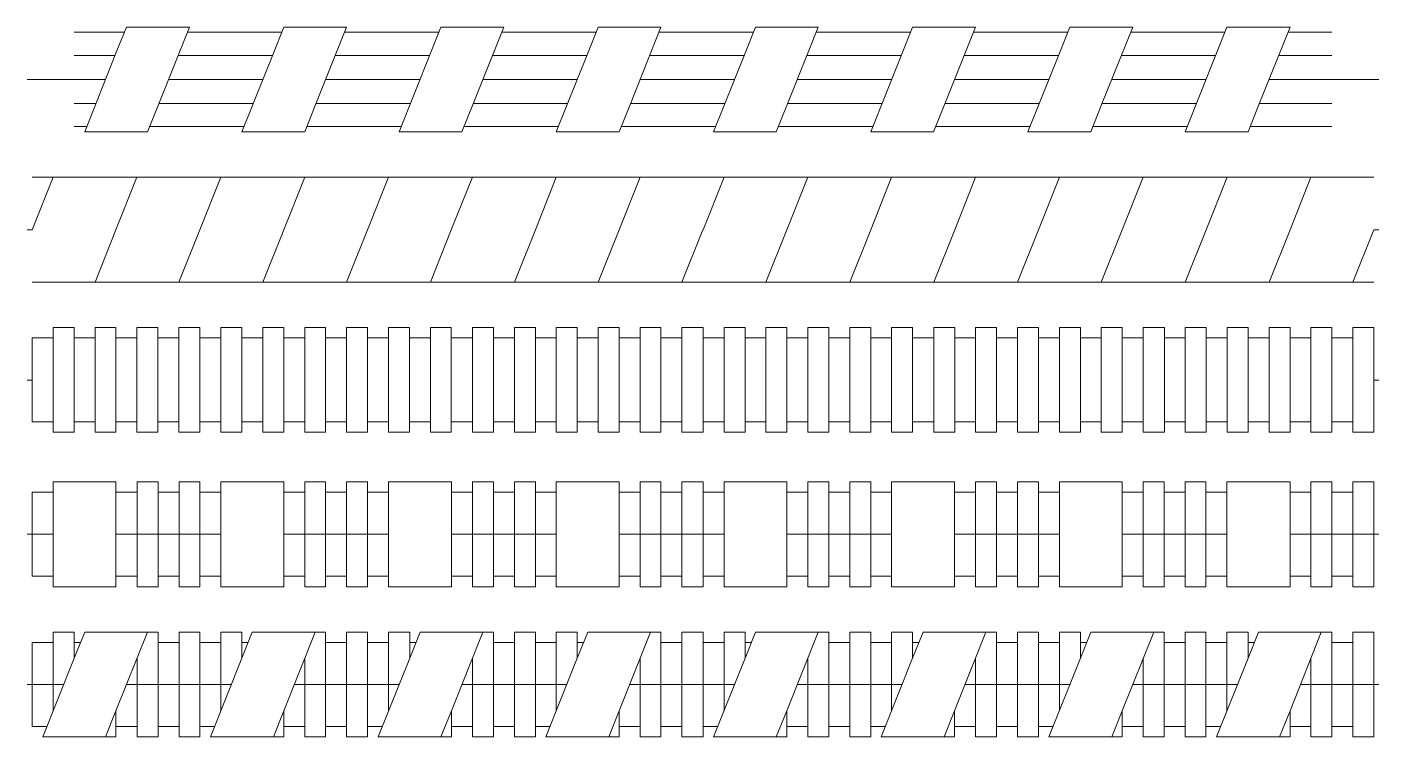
# Model space of a CAD drawing. Header units: inches. Extents: x 47316 to 59086, y 3141 to 11743.
# Drawn here: x 50293.8 to 50358.4, y 11406.7 to 11440.6 of the extents above; entities that cross this region are included whole.
import ezdxf

# ---------------------------------------------------------------- set-up
doc = ezdxf.new("R2010")
doc.units = ezdxf.units.IN
doc.header["$MEASUREMENT"] = 0

msp = doc.modelspace()

# ---------------------------------------------------------------- linework, layer by layer
at = {"color": 0, "lineweight": 0}
for p, q in [((50298.098, 11439.368), (50298.604, 11440.616)), ((50298.604, 11440.616), (50300.111, 11440.616)), ((50300.111, 11440.616), (50301.606, 11440.616)), ((50301.606, 11440.616), (50300.111, 11436.861)), ((50305.621, 11439.368), (50306.115, 11440.616)), ((50306.115, 11440.616), (50307.622, 11440.616)), ((50307.622, 11440.616), (50309.117, 11440.616)), ((50309.117, 11440.616), (50307.622, 11436.861)), ((50313.132, 11439.368), (50313.626, 11440.616)), ((50313.626, 11440.616), (50315.133, 11440.616)), ((50315.133, 11440.616), (50316.628, 11440.616)), ((50316.628, 11440.616), (50315.133, 11436.861)), ((50320.642, 11439.368), (50321.136, 11440.616)), ((50321.136, 11440.616), (50322.644, 11440.616)), ((50322.644, 11440.616), (50324.138, 11440.616)), ((50324.138, 11440.616), (50322.644, 11436.861)), ((50328.153, 11439.368), (50328.647, 11440.616)), ((50328.647, 11440.616), (50330.154, 11440.616)), ((50330.154, 11440.616), (50331.649, 11440.616)), ((50331.649, 11440.616), (50330.154, 11436.861)), ((50335.664, 11439.368), (50336.158, 11440.616)), ((50336.158, 11440.616), (50337.665, 11440.616)), ((50337.665, 11440.616), (50339.172, 11440.616)), ((50339.172, 11440.616), (50337.665, 11436.861)), ((50343.175, 11439.368), (50343.669, 11440.616)), ((50343.669, 11440.616), (50345.176, 11440.616)), ((50345.176, 11440.616), (50346.683, 11440.616)), ((50346.683, 11440.616), (50345.176, 11436.861)), ((50350.686, 11439.368), (50351.18, 11440.616)), ((50351.18, 11440.616), (50352.687, 11440.616)), ((50352.687, 11440.616), (50354.194, 11440.616)), ((50354.194, 11440.616), (50352.687, 11436.861)), ((50296.096, 11440.369), (50298.098, 11440.369)), ((50298.098, 11440.369), (50298.505, 11440.369)), ((50301.507, 11440.369), (50302.112, 11440.369)), ((50302.112, 11440.369), (50303.607, 11440.369)), ((50303.607, 11440.369), (50305.621, 11440.369)), ((50305.621, 11440.369), (50306.016, 11440.369)), ((50309.018, 11440.369), (50309.623, 11440.369)), ((50309.623, 11440.369), (50311.118, 11440.369)), ((50311.118, 11440.369), (50313.132, 11440.369)), ((50313.132, 11440.369), (50313.527, 11440.369)), ((50316.529, 11440.369), (50317.134, 11440.369)), ((50317.134, 11440.369), (50318.629, 11440.369)), ((50318.641, 11440.369), (50320.642, 11440.369)), ((50320.642, 11440.369), (50321.038, 11440.369)), ((50324.04, 11440.369), (50324.645, 11440.369)), ((50324.645, 11440.369), (50326.152, 11440.369)), ((50326.152, 11440.369), (50328.153, 11440.369)), ((50328.153, 11440.369), (50328.548, 11440.369)), ((50331.55, 11440.369), (50332.156, 11440.369)), ((50332.156, 11440.369), (50333.663, 11440.369)), ((50333.663, 11440.369), (50335.664, 11440.369)), ((50335.664, 11440.369), (50336.059, 11440.369)), ((50339.061, 11440.369), (50339.666, 11440.369)), ((50339.666, 11440.369), (50341.174, 11440.369)), ((50341.174, 11440.369), (50343.175, 11440.369)), ((50343.175, 11440.369), (50343.57, 11440.369)), ((50346.572, 11440.369), (50347.177, 11440.369)), ((50347.177, 11440.369), (50348.684, 11440.369)), ((50348.684, 11440.369), (50350.686, 11440.369)), ((50350.686, 11440.369), (50351.081, 11440.369)), ((50354.095, 11440.369), (50354.688, 11440.369)), ((50354.688, 11440.369), (50356.195, 11440.369)), ((50298.048, 11439.257), (50296.096, 11439.257)), ((50298.098, 11439.368), (50296.603, 11435.613)), ((50301.062, 11439.257), (50302.112, 11439.257)), ((50302.112, 11439.257), (50303.607, 11439.257)), ((50305.559, 11439.257), (50303.607, 11439.257)), ((50305.621, 11439.368), (50304.114, 11435.613)), ((50308.573, 11439.257), (50309.623, 11439.257)), ((50309.623, 11439.257), (50311.118, 11439.257)), ((50313.082, 11439.257), (50311.118, 11439.257)), ((50313.132, 11439.368), (50311.624, 11435.613)), ((50316.084, 11439.257), (50317.134, 11439.257)), ((50317.134, 11439.257), (50318.629, 11439.257)), ((50320.593, 11439.257), (50318.641, 11439.257)), ((50320.642, 11439.368), (50319.135, 11435.613)), ((50323.595, 11439.257), (50324.645, 11439.257)), ((50324.645, 11439.257), (50326.152, 11439.257)), ((50328.104, 11439.257), (50326.152, 11439.257)), ((50328.153, 11439.368), (50326.646, 11435.613)), ((50331.106, 11439.257), (50332.156, 11439.257)), ((50332.156, 11439.257), (50333.663, 11439.257)), ((50335.615, 11439.257), (50333.663, 11439.257)), ((50335.664, 11439.368), (50334.157, 11435.613)), ((50338.616, 11439.257), (50339.666, 11439.257)), ((50339.666, 11439.257), (50341.174, 11439.257)), ((50343.125, 11439.257), (50341.174, 11439.257)), ((50343.175, 11439.368), (50341.668, 11435.613)), ((50346.127, 11439.257), (50347.177, 11439.257)), ((50347.177, 11439.257), (50348.684, 11439.257)), ((50350.636, 11439.257), (50348.684, 11439.257)), ((50350.686, 11439.368), (50349.178, 11435.613)), ((50353.638, 11439.257), (50354.688, 11439.257)), ((50354.688, 11439.257), (50356.195, 11439.257)), ((50293.848, 11438.108), (50296.096, 11438.108)), ((50296.096, 11438.108), (50297.603, 11438.108)), ((50302.112, 11438.108), (50300.605, 11438.108)), ((50302.112, 11438.108), (50303.607, 11438.108)), ((50303.607, 11438.108), (50305.114, 11438.108)), ((50309.623, 11438.108), (50308.116, 11438.108)), ((50309.623, 11438.108), (50311.118, 11438.108)), ((50311.118, 11438.108), (50312.625, 11438.108)), ((50317.134, 11438.108), (50315.627, 11438.108)), ((50317.134, 11438.108), (50318.629, 11438.108)), ((50318.629, 11438.108), (50318.641, 11438.108)), ((50318.641, 11438.108), (50320.136, 11438.108)), ((50324.645, 11438.108), (50323.138, 11438.108)), ((50324.645, 11438.108), (50326.152, 11438.108)), ((50326.152, 11438.108), (50327.647, 11438.108)), ((50332.156, 11438.108), (50330.649, 11438.108)), ((50332.156, 11438.108), (50333.663, 11438.108)), ((50333.663, 11438.108), (50335.157, 11438.108)), ((50339.666, 11438.108), (50338.159, 11438.108)), ((50339.666, 11438.108), (50341.174, 11438.108)), ((50341.174, 11438.108), (50342.668, 11438.108)), ((50347.177, 11438.108), (50345.682, 11438.108)), ((50347.177, 11438.108), (50348.684, 11438.108)), ((50348.684, 11438.108), (50350.179, 11438.108)), ((50354.688, 11438.108), (50353.193, 11438.108)), ((50354.688, 11438.108), (50356.195, 11438.108)), ((50356.195, 11438.108), (50358.443, 11438.108)), ((50297.146, 11436.96), (50296.096, 11436.96)), ((50299.605, 11435.613), (50300.111, 11436.861)), ((50300.161, 11436.96), (50302.112, 11436.96)), ((50302.112, 11436.96), (50303.607, 11436.96)), ((50304.657, 11436.96), (50303.607, 11436.96)), ((50307.115, 11435.613), (50307.622, 11436.861)), ((50307.671, 11436.96), (50309.623, 11436.96)), ((50309.623, 11436.96), (50311.118, 11436.96)), ((50312.18, 11436.96), (50311.118, 11436.96)), ((50314.626, 11435.613), (50315.133, 11436.861)), ((50315.182, 11436.96), (50317.134, 11436.96)), ((50317.134, 11436.96), (50318.629, 11436.96)), ((50319.691, 11436.96), (50318.641, 11436.96)), ((50322.137, 11435.613), (50322.644, 11436.861)), ((50322.693, 11436.96), (50324.645, 11436.96)), ((50324.645, 11436.96), (50326.152, 11436.96)), ((50327.202, 11436.96), (50326.152, 11436.96)), ((50329.648, 11435.613), (50330.154, 11436.861)), ((50330.204, 11436.96), (50332.156, 11436.96)), ((50332.156, 11436.96), (50333.663, 11436.96)), ((50334.713, 11436.96), (50333.663, 11436.96)), ((50337.159, 11435.613), (50337.665, 11436.861)), ((50337.715, 11436.96), (50339.666, 11436.96)), ((50339.666, 11436.96), (50341.174, 11436.96)), ((50342.224, 11436.96), (50341.174, 11436.96)), ((50344.67, 11435.613), (50345.176, 11436.861)), ((50345.225, 11436.96), (50347.177, 11436.96)), ((50347.177, 11436.96), (50348.684, 11436.96)), ((50349.734, 11436.96), (50348.684, 11436.96)), ((50352.193, 11435.613), (50352.687, 11436.861)), ((50352.736, 11436.96), (50354.688, 11436.96)), ((50354.688, 11436.96), (50356.195, 11436.96)), ((50296.096, 11435.86), (50296.702, 11435.86)), ((50296.603, 11435.613), (50298.098, 11435.613)), ((50298.098, 11435.613), (50299.605, 11435.613)), ((50299.704, 11435.86), (50300.111, 11435.86)), ((50302.112, 11435.86), (50300.111, 11435.86)), ((50302.112, 11435.86), (50303.607, 11435.86)), ((50303.607, 11435.86), (50304.212, 11435.86)), ((50304.114, 11435.613), (50305.621, 11435.613)), ((50305.621, 11435.613), (50307.115, 11435.613)), ((50307.214, 11435.86), (50307.622, 11435.86)), ((50309.623, 11435.86), (50307.622, 11435.86)), ((50309.623, 11435.86), (50311.118, 11435.86)), ((50311.118, 11435.86), (50311.723, 11435.86)), ((50311.624, 11435.613), (50313.132, 11435.613)), ((50313.132, 11435.613), (50314.626, 11435.613)), ((50314.725, 11435.86), (50315.133, 11435.86)), ((50317.134, 11435.86), (50315.133, 11435.86)), ((50317.134, 11435.86), (50318.629, 11435.86)), ((50318.641, 11435.86), (50319.234, 11435.86)), ((50319.135, 11435.613), (50320.642, 11435.613)), ((50320.642, 11435.613), (50322.137, 11435.613)), ((50322.236, 11435.86), (50322.644, 11435.86)), ((50324.645, 11435.86), (50322.644, 11435.86)), ((50324.645, 11435.86), (50326.152, 11435.86)), ((50326.152, 11435.86), (50326.745, 11435.86)), ((50326.646, 11435.613), (50328.153, 11435.613)), ((50328.153, 11435.613), (50329.648, 11435.613)), ((50329.747, 11435.86), (50330.154, 11435.86)), ((50332.156, 11435.86), (50330.154, 11435.86)), ((50332.156, 11435.86), (50333.663, 11435.86)), ((50333.663, 11435.86), (50334.256, 11435.86)), ((50334.157, 11435.613), (50335.664, 11435.613)), ((50335.664, 11435.613), (50337.159, 11435.613)), ((50337.258, 11435.86), (50337.665, 11435.86)), ((50339.666, 11435.86), (50337.665, 11435.86)), ((50339.666, 11435.86), (50341.174, 11435.86)), ((50341.174, 11435.86), (50341.766, 11435.86)), ((50341.668, 11435.613), (50343.175, 11435.613)), ((50343.175, 11435.613), (50344.67, 11435.613)), ((50344.781, 11435.86), (50345.176, 11435.86)), ((50347.177, 11435.86), (50345.176, 11435.86)), ((50347.177, 11435.86), (50348.684, 11435.86)), ((50348.684, 11435.86), (50349.277, 11435.86)), ((50349.178, 11435.613), (50350.686, 11435.613)), ((50350.686, 11435.613), (50352.193, 11435.613)), ((50352.291, 11435.86), (50352.687, 11435.86)), ((50354.688, 11435.86), (50352.687, 11435.86)), ((50354.688, 11435.86), (50356.195, 11435.86)), ((50294.095, 11430.931), (50295.096, 11433.439)), ((50294.095, 11433.439), (50296.096, 11433.439)), ((50296.096, 11433.439), (50298.098, 11433.439)), ((50298.098, 11430.931), (50299.098, 11433.439)), ((50298.098, 11433.439), (50300.099, 11433.439)), ((50300.099, 11433.439), (50302.1, 11433.439)), ((50302.1, 11430.931), (50303.101, 11433.439)), ((50302.1, 11433.439), (50304.114, 11433.439)), ((50304.114, 11433.439), (50306.115, 11433.439)), ((50306.115, 11430.931), (50307.115, 11433.439)), ((50306.115, 11433.439), (50308.116, 11433.439)), ((50308.116, 11433.439), (50310.117, 11433.439)), ((50310.117, 11430.931), (50311.118, 11433.439)), ((50310.117, 11433.439), (50312.119, 11433.439)), ((50312.119, 11433.439), (50314.12, 11433.439)), ((50314.12, 11430.931), (50315.133, 11433.439)), ((50314.12, 11433.439), (50316.133, 11433.439)), ((50316.133, 11433.439), (50318.135, 11433.439)), ((50318.135, 11430.931), (50319.135, 11433.439)), ((50318.135, 11433.439), (50320.136, 11433.439)), ((50320.136, 11433.439), (50322.137, 11433.439)), ((50322.137, 11430.931), (50323.138, 11433.439)), ((50322.137, 11433.439), (50324.138, 11433.439)), ((50324.138, 11433.439), (50326.14, 11433.439)), ((50326.152, 11430.931), (50327.153, 11433.439)), ((50326.152, 11433.439), (50328.153, 11433.439)), ((50328.153, 11433.439), (50330.154, 11433.439)), ((50330.154, 11430.931), (50331.155, 11433.439)), ((50330.154, 11433.439), (50332.156, 11433.439)), ((50332.156, 11433.439), (50334.157, 11433.439)), ((50334.157, 11430.931), (50335.157, 11433.439)), ((50334.157, 11433.439), (50336.158, 11433.439)), ((50336.158, 11433.439), (50338.172, 11433.439)), ((50338.172, 11430.931), (50339.172, 11433.439)), ((50338.172, 11433.439), (50340.173, 11433.439)), ((50340.173, 11433.439), (50342.174, 11433.439)), ((50342.174, 11430.931), (50343.175, 11433.439)), ((50342.174, 11433.439), (50344.175, 11433.439)), ((50344.175, 11433.439), (50346.177, 11433.439)), ((50346.177, 11430.931), (50347.177, 11433.439)), ((50346.177, 11433.439), (50348.19, 11433.439)), ((50348.19, 11433.439), (50350.191, 11433.439)), ((50350.191, 11430.931), (50351.192, 11433.439)), ((50350.191, 11433.439), (50352.193, 11433.439)), ((50352.193, 11433.439), (50354.194, 11433.439)), ((50354.194, 11430.931), (50355.195, 11433.439)), ((50354.194, 11433.439), (50356.195, 11433.439)), ((50356.195, 11433.439), (50358.196, 11433.439)), ((50293.848, 11430.931), (50294.095, 11430.931)), ((50298.098, 11430.931), (50297.097, 11428.436)), ((50302.1, 11430.931), (50301.099, 11428.436)), ((50306.115, 11430.931), (50305.114, 11428.436)), ((50310.117, 11430.931), (50309.117, 11428.436)), ((50314.12, 11430.931), (50313.119, 11428.436)), ((50318.135, 11430.931), (50317.134, 11428.436)), ((50322.137, 11430.931), (50321.136, 11428.436)), ((50326.14, 11430.931), (50325.139, 11428.436)), ((50330.154, 11430.931), (50329.154, 11428.436)), ((50334.157, 11430.931), (50333.156, 11428.436)), ((50338.172, 11430.931), (50337.171, 11428.436)), ((50342.174, 11430.931), (50341.174, 11428.436)), ((50346.177, 11430.931), (50345.176, 11428.436)), ((50350.191, 11430.931), (50349.191, 11428.436)), ((50354.194, 11430.931), (50353.193, 11428.436)), ((50358.196, 11430.931), (50357.196, 11428.436)), ((50358.196, 11430.931), (50358.443, 11430.931)), ((50296.096, 11428.436), (50294.095, 11428.436)), ((50298.098, 11428.436), (50296.096, 11428.436)), ((50300.099, 11428.436), (50298.098, 11428.436)), ((50302.1, 11428.436), (50300.099, 11428.436)), ((50304.114, 11428.436), (50302.1, 11428.436)), ((50306.115, 11428.436), (50304.114, 11428.436)), ((50308.116, 11428.436), (50306.115, 11428.436)), ((50310.117, 11428.436), (50308.116, 11428.436)), ((50312.119, 11428.436), (50310.117, 11428.436)), ((50314.12, 11428.436), (50312.119, 11428.436)), ((50316.133, 11428.436), (50314.12, 11428.436)), ((50318.135, 11428.436), (50316.133, 11428.436)), ((50320.136, 11428.436), (50318.135, 11428.436)), ((50322.137, 11428.436), (50320.136, 11428.436)), ((50324.138, 11428.436), (50322.137, 11428.436)), ((50326.14, 11428.436), (50324.138, 11428.436)), ((50328.153, 11428.436), (50326.152, 11428.436)), ((50330.154, 11428.436), (50328.153, 11428.436)), ((50332.156, 11428.436), (50330.154, 11428.436)), ((50334.157, 11428.436), (50332.156, 11428.436)), ((50336.158, 11428.436), (50334.157, 11428.436)), ((50338.172, 11428.436), (50336.158, 11428.436)), ((50340.173, 11428.436), (50338.172, 11428.436)), ((50342.174, 11428.436), (50340.173, 11428.436)), ((50344.175, 11428.436), (50342.174, 11428.436)), ((50346.177, 11428.436), (50344.175, 11428.436)), ((50348.19, 11428.436), (50346.177, 11428.436)), ((50350.191, 11428.436), (50348.19, 11428.436)), ((50352.193, 11428.436), (50350.191, 11428.436)), ((50354.194, 11428.436), (50352.193, 11428.436)), ((50356.195, 11428.436), (50354.194, 11428.436)), ((50358.196, 11428.436), (50356.195, 11428.436)), ((50294.095, 11421.753), (50294.095, 11425.767)), ((50294.095, 11425.767), (50295.096, 11425.767)), ((50295.096, 11426.262), (50296.096, 11426.262)), ((50295.096, 11421.258), (50295.096, 11426.262)), ((50296.096, 11426.262), (50296.096, 11421.258)), ((50296.096, 11421.753), (50296.096, 11425.767)), ((50296.096, 11425.767), (50297.097, 11425.767)), ((50297.097, 11426.262), (50298.098, 11426.262)), ((50297.097, 11421.258), (50297.097, 11426.262)), ((50298.098, 11426.262), (50298.098, 11421.258)), ((50298.098, 11421.753), (50298.098, 11425.767)), ((50298.098, 11425.767), (50299.098, 11425.767)), ((50299.098, 11426.262), (50300.099, 11426.262)), ((50299.098, 11421.258), (50299.098, 11426.262)), ((50300.099, 11426.262), (50300.099, 11421.258)), ((50300.099, 11421.753), (50300.099, 11425.767)), ((50300.099, 11425.767), (50301.099, 11425.767)), ((50301.099, 11426.262), (50302.1, 11426.262)), ((50301.099, 11421.258), (50301.099, 11426.262)), ((50302.1, 11426.262), (50302.1, 11421.258)), ((50302.1, 11421.753), (50302.1, 11425.767)), ((50302.1, 11425.767), (50303.101, 11425.767)), ((50303.101, 11426.262), (50304.114, 11426.262)), ((50303.101, 11421.258), (50303.101, 11426.262)), ((50304.114, 11426.262), (50304.114, 11421.258)), ((50304.114, 11421.753), (50304.114, 11425.767)), ((50304.114, 11425.767), (50305.114, 11425.767)), ((50305.114, 11426.262), (50306.115, 11426.262)), ((50305.114, 11421.258), (50305.114, 11426.262)), ((50306.115, 11426.262), (50306.115, 11421.258)), ((50306.115, 11421.753), (50306.115, 11425.767)), ((50306.115, 11425.767), (50307.115, 11425.767)), ((50307.115, 11426.262), (50308.116, 11426.262)), ((50307.115, 11421.258), (50307.115, 11426.262)), ((50308.116, 11426.262), (50308.116, 11421.258)), ((50308.116, 11421.753), (50308.116, 11425.767)), ((50308.116, 11425.767), (50309.117, 11425.767)), ((50309.117, 11426.262), (50310.117, 11426.262)), ((50309.117, 11421.258), (50309.117, 11426.262)), ((50310.117, 11426.262), (50310.117, 11421.258)), ((50310.117, 11421.753), (50310.117, 11425.767)), ((50310.117, 11425.767), (50311.118, 11425.767)), ((50311.118, 11426.262), (50312.119, 11426.262)), ((50311.118, 11421.258), (50311.118, 11426.262)), ((50312.119, 11426.262), (50312.119, 11421.258)), ((50312.119, 11421.753), (50312.119, 11425.767)), ((50312.119, 11425.767), (50313.119, 11425.767)), ((50313.119, 11426.262), (50314.12, 11426.262)), ((50313.119, 11421.258), (50313.119, 11426.262)), ((50314.12, 11426.262), (50314.12, 11421.258)), ((50314.12, 11421.753), (50314.12, 11425.767)), ((50314.12, 11425.767), (50315.133, 11425.767)), ((50315.133, 11426.262), (50316.133, 11426.262)), ((50315.133, 11421.258), (50315.133, 11426.262)), ((50316.133, 11426.262), (50316.133, 11421.258)), ((50316.133, 11421.753), (50316.133, 11425.767)), ((50316.133, 11425.767), (50317.134, 11425.767)), ((50317.134, 11426.262), (50318.135, 11426.262)), ((50317.134, 11421.258), (50317.134, 11426.262)), ((50318.135, 11426.262), (50318.135, 11421.258)), ((50318.135, 11421.753), (50318.135, 11425.767)), ((50318.135, 11425.767), (50319.135, 11425.767)), ((50319.135, 11426.262), (50320.136, 11426.262)), ((50319.135, 11421.258), (50319.135, 11426.262)), ((50320.136, 11426.262), (50320.136, 11421.258)), ((50320.136, 11421.753), (50320.136, 11425.767)), ((50320.136, 11425.767), (50321.136, 11425.767)), ((50321.136, 11426.262), (50322.137, 11426.262)), ((50321.136, 11421.258), (50321.136, 11426.262)), ((50322.137, 11426.262), (50322.137, 11421.258)), ((50322.137, 11421.753), (50322.137, 11425.767)), ((50322.137, 11425.767), (50323.138, 11425.767)), ((50323.138, 11426.262), (50324.138, 11426.262)), ((50323.138, 11421.258), (50323.138, 11426.262)), ((50324.138, 11426.262), (50324.138, 11421.258)), ((50324.138, 11421.753), (50324.138, 11425.767)), ((50324.138, 11425.767), (50325.139, 11425.767)), ((50325.139, 11426.262), (50326.152, 11426.262)), ((50325.139, 11421.258), (50325.139, 11426.262)), ((50326.152, 11426.262), (50326.152, 11421.258)), ((50326.152, 11421.753), (50326.152, 11425.767)), ((50326.152, 11425.767), (50327.153, 11425.767)), ((50327.153, 11426.262), (50328.153, 11426.262)), ((50327.153, 11421.258), (50327.153, 11426.262)), ((50328.153, 11426.262), (50328.153, 11421.258)), ((50328.153, 11421.753), (50328.153, 11425.767)), ((50328.153, 11425.767), (50329.154, 11425.767)), ((50329.154, 11426.262), (50330.154, 11426.262)), ((50329.154, 11421.258), (50329.154, 11426.262)), ((50330.154, 11426.262), (50330.154, 11421.258)), ((50330.154, 11421.753), (50330.154, 11425.767)), ((50330.154, 11425.767), (50331.155, 11425.767)), ((50331.155, 11426.262), (50332.156, 11426.262)), ((50331.155, 11421.258), (50331.155, 11426.262)), ((50332.156, 11426.262), (50332.156, 11421.258)), ((50332.156, 11421.753), (50332.156, 11425.767)), ((50332.156, 11425.767), (50333.156, 11425.767)), ((50333.156, 11426.262), (50334.157, 11426.262)), ((50333.156, 11421.258), (50333.156, 11426.262)), ((50334.157, 11426.262), (50334.157, 11421.258)), ((50334.157, 11421.753), (50334.157, 11425.767)), ((50334.157, 11425.767), (50335.157, 11425.767)), ((50335.157, 11426.262), (50336.158, 11426.262)), ((50335.157, 11421.258), (50335.157, 11426.262)), ((50336.158, 11426.262), (50336.158, 11421.258)), ((50336.158, 11421.753), (50336.158, 11425.767)), ((50336.158, 11425.767), (50337.171, 11425.767)), ((50337.171, 11426.262), (50338.172, 11426.262)), ((50337.171, 11421.258), (50337.171, 11426.262)), ((50338.172, 11426.262), (50338.172, 11421.258)), ((50338.172, 11421.753), (50338.172, 11425.767)), ((50338.172, 11425.767), (50339.172, 11425.767)), ((50339.172, 11426.262), (50340.173, 11426.262)), ((50339.172, 11421.258), (50339.172, 11426.262)), ((50340.173, 11426.262), (50340.173, 11421.258)), ((50340.173, 11421.753), (50340.173, 11425.767)), ((50340.173, 11425.767), (50341.174, 11425.767)), ((50341.174, 11426.262), (50342.174, 11426.262)), ((50341.174, 11421.258), (50341.174, 11426.262)), ((50342.174, 11426.262), (50342.174, 11421.258)), ((50342.174, 11421.753), (50342.174, 11425.767)), ((50342.174, 11425.767), (50343.175, 11425.767)), ((50343.175, 11426.262), (50344.175, 11426.262)), ((50343.175, 11421.258), (50343.175, 11426.262)), ((50344.175, 11426.262), (50344.175, 11421.258)), ((50344.175, 11421.753), (50344.175, 11425.767)), ((50344.175, 11425.767), (50345.176, 11425.767)), ((50345.176, 11426.262), (50346.177, 11426.262)), ((50345.176, 11421.258), (50345.176, 11426.262)), ((50346.177, 11426.262), (50346.177, 11421.258)), ((50346.177, 11421.753), (50346.177, 11425.767)), ((50346.177, 11425.767), (50347.177, 11425.767)), ((50347.177, 11426.262), (50348.19, 11426.262)), ((50347.177, 11421.258), (50347.177, 11426.262)), ((50348.19, 11426.262), (50348.19, 11421.258)), ((50348.19, 11421.753), (50348.19, 11425.767)), ((50348.19, 11425.767), (50349.191, 11425.767)), ((50349.191, 11426.262), (50350.191, 11426.262)), ((50349.191, 11421.258), (50349.191, 11426.262)), ((50350.191, 11426.262), (50350.191, 11421.258)), ((50350.191, 11421.753), (50350.191, 11425.767)), ((50350.191, 11425.767), (50351.192, 11425.767)), ((50351.192, 11426.262), (50352.193, 11426.262)), ((50351.192, 11421.258), (50351.192, 11426.262)), ((50352.193, 11426.262), (50352.193, 11421.258)), ((50352.193, 11421.753), (50352.193, 11425.767)), ((50352.193, 11425.767), (50353.193, 11425.767)), ((50353.193, 11426.262), (50354.194, 11426.262)), ((50353.193, 11421.258), (50353.193, 11426.262)), ((50354.194, 11426.262), (50354.194, 11421.258)), ((50354.194, 11421.753), (50354.194, 11425.767)), ((50354.194, 11425.767), (50355.195, 11425.767)), ((50355.195, 11426.262), (50356.195, 11426.262)), ((50355.195, 11421.258), (50355.195, 11426.262)), ((50356.195, 11426.262), (50356.195, 11421.258)), ((50356.195, 11421.753), (50356.195, 11425.767)), ((50356.195, 11425.767), (50357.196, 11425.767)), ((50357.196, 11426.262), (50358.196, 11426.262)), ((50357.196, 11421.258), (50357.196, 11426.262)), ((50358.196, 11426.262), (50358.196, 11421.258)), ((50293.848, 11423.754), (50294.095, 11423.754)), ((50358.196, 11423.754), (50358.443, 11423.754)), ((50295.096, 11421.753), (50294.095, 11421.753)), ((50297.097, 11421.753), (50296.096, 11421.753)), ((50299.098, 11421.753), (50298.098, 11421.753)), ((50301.099, 11421.753), (50300.099, 11421.753)), ((50303.101, 11421.753), (50302.1, 11421.753)), ((50305.114, 11421.753), (50304.114, 11421.753)), ((50307.115, 11421.753), (50306.115, 11421.753)), ((50309.117, 11421.753), (50308.116, 11421.753)), ((50311.118, 11421.753), (50310.117, 11421.753)), ((50313.119, 11421.753), (50312.119, 11421.753)), ((50315.133, 11421.753), (50314.12, 11421.753)), ((50317.134, 11421.753), (50316.133, 11421.753)), ((50319.135, 11421.753), (50318.135, 11421.753)), ((50321.136, 11421.753), (50320.136, 11421.753)), ((50323.138, 11421.753), (50322.137, 11421.753)), ((50325.139, 11421.753), (50324.138, 11421.753)), ((50327.153, 11421.753), (50326.152, 11421.753)), ((50329.154, 11421.753), (50328.153, 11421.753)), ((50331.155, 11421.753), (50330.154, 11421.753)), ((50333.156, 11421.753), (50332.156, 11421.753)), ((50335.157, 11421.753), (50334.157, 11421.753)), ((50337.171, 11421.753), (50336.158, 11421.753)), ((50339.172, 11421.753), (50338.172, 11421.753)), ((50341.174, 11421.753), (50340.173, 11421.753)), ((50343.175, 11421.753), (50342.174, 11421.753)), ((50345.176, 11421.753), (50344.175, 11421.753)), ((50347.177, 11421.753), (50346.177, 11421.753)), ((50349.191, 11421.753), (50348.19, 11421.753)), ((50351.192, 11421.753), (50350.191, 11421.753)), ((50353.193, 11421.753), (50352.193, 11421.753)), ((50355.195, 11421.753), (50354.194, 11421.753)), ((50357.196, 11421.753), (50356.195, 11421.753)), ((50296.096, 11421.258), (50295.096, 11421.258)), ((50298.098, 11421.258), (50297.097, 11421.258)), ((50300.099, 11421.258), (50299.098, 11421.258)), ((50302.1, 11421.258), (50301.099, 11421.258)), ((50304.114, 11421.258), (50303.101, 11421.258)), ((50306.115, 11421.258), (50305.114, 11421.258)), ((50308.116, 11421.258), (50307.115, 11421.258)), ((50310.117, 11421.258), (50309.117, 11421.258)), ((50312.119, 11421.258), (50311.118, 11421.258)), ((50314.12, 11421.258), (50313.119, 11421.258)), ((50316.133, 11421.258), (50315.133, 11421.258)), ((50318.135, 11421.258), (50317.134, 11421.258)), ((50320.136, 11421.258), (50319.135, 11421.258)), ((50322.137, 11421.258), (50321.136, 11421.258)), ((50324.138, 11421.258), (50323.138, 11421.258)), ((50326.152, 11421.258), (50325.139, 11421.258)), ((50328.153, 11421.258), (50327.153, 11421.258)), ((50330.154, 11421.258), (50329.154, 11421.258)), ((50332.156, 11421.258), (50331.155, 11421.258)), ((50334.157, 11421.258), (50333.156, 11421.258)), ((50336.158, 11421.258), (50335.157, 11421.258)), ((50338.172, 11421.258), (50337.171, 11421.258)), ((50340.173, 11421.258), (50339.172, 11421.258)), ((50342.174, 11421.258), (50341.174, 11421.258)), ((50344.175, 11421.258), (50343.175, 11421.258)), ((50346.177, 11421.258), (50345.176, 11421.258)), ((50348.19, 11421.258), (50347.177, 11421.258)), ((50350.191, 11421.258), (50349.191, 11421.258)), ((50352.193, 11421.258), (50351.192, 11421.258)), ((50354.194, 11421.258), (50353.193, 11421.258)), ((50356.195, 11421.258), (50355.195, 11421.258)), ((50358.196, 11421.258), (50357.196, 11421.258)), ((50296.096, 11418.887), (50295.096, 11418.887)), ((50295.096, 11418.887), (50295.096, 11413.884)), ((50296.096, 11418.887), (50298.098, 11418.887)), ((50298.098, 11418.887), (50298.098, 11413.884)), ((50299.111, 11418.887), (50300.111, 11418.887)), ((50299.111, 11413.884), (50299.111, 11418.887)), ((50300.111, 11418.887), (50300.111, 11413.884)), ((50301.112, 11418.887), (50302.112, 11418.887)), ((50301.112, 11413.884), (50301.112, 11418.887)), ((50302.112, 11418.887), (50302.112, 11413.884)), ((50304.114, 11418.887), (50303.113, 11418.887)), ((50303.113, 11418.887), (50303.113, 11413.884)), ((50304.114, 11418.887), (50306.115, 11418.887)), ((50306.115, 11418.887), (50306.115, 11413.884)), ((50307.115, 11418.887), (50308.116, 11418.887)), ((50307.115, 11413.884), (50307.115, 11418.887)), ((50308.116, 11418.887), (50308.116, 11413.884)), ((50309.117, 11418.887), (50310.117, 11418.887)), ((50309.117, 11413.884), (50309.117, 11418.887)), ((50310.117, 11418.887), (50310.117, 11413.884)), ((50312.131, 11418.887), (50311.118, 11418.887)), ((50311.118, 11418.887), (50311.118, 11413.884)), ((50312.131, 11418.887), (50314.132, 11418.887)), ((50314.132, 11418.887), (50314.132, 11413.884)), ((50315.133, 11418.887), (50316.133, 11418.887)), ((50315.133, 11413.884), (50315.133, 11418.887)), ((50316.133, 11418.887), (50316.133, 11413.884)), ((50317.134, 11418.887), (50318.135, 11418.887)), ((50317.134, 11413.884), (50317.134, 11418.887)), ((50318.135, 11418.887), (50318.135, 11413.884)), ((50320.136, 11418.887), (50319.135, 11418.887)), ((50319.135, 11418.887), (50319.135, 11413.884)), ((50320.136, 11418.887), (50322.137, 11418.887)), ((50322.137, 11418.887), (50322.137, 11413.884)), ((50323.138, 11418.887), (50324.138, 11418.887)), ((50323.138, 11413.884), (50323.138, 11418.887)), ((50324.138, 11418.887), (50324.138, 11413.884)), ((50325.139, 11418.887), (50326.152, 11418.887)), ((50325.139, 11413.884), (50325.139, 11418.887)), ((50326.152, 11418.887), (50326.152, 11413.884)), ((50328.153, 11418.887), (50327.153, 11418.887)), ((50327.153, 11418.887), (50327.153, 11413.884)), ((50328.153, 11418.887), (50330.154, 11418.887)), ((50330.154, 11418.887), (50330.154, 11413.884)), ((50331.155, 11418.887), (50332.156, 11418.887)), ((50331.155, 11413.884), (50331.155, 11418.887)), ((50332.156, 11418.887), (50332.156, 11413.884)), ((50333.156, 11418.887), (50334.157, 11418.887)), ((50333.156, 11413.884), (50333.156, 11418.887)), ((50334.157, 11418.887), (50334.157, 11413.884)), ((50336.158, 11418.887), (50335.157, 11418.887)), ((50335.157, 11418.887), (50335.157, 11413.884)), ((50336.158, 11418.887), (50338.159, 11418.887)), ((50338.159, 11418.887), (50338.159, 11413.884)), ((50339.172, 11418.887), (50340.173, 11418.887)), ((50339.172, 11413.884), (50339.172, 11418.887)), ((50340.173, 11418.887), (50340.173, 11413.884)), ((50341.174, 11418.887), (50342.174, 11418.887)), ((50341.174, 11413.884), (50341.174, 11418.887)), ((50342.174, 11418.887), (50342.174, 11413.884)), ((50344.175, 11418.887), (50343.175, 11418.887)), ((50343.175, 11418.887), (50343.175, 11413.884)), ((50344.175, 11418.887), (50346.177, 11418.887)), ((50346.177, 11418.887), (50346.177, 11413.884)), ((50347.177, 11418.887), (50348.178, 11418.887)), ((50347.177, 11413.884), (50347.177, 11418.887)), ((50348.178, 11418.887), (50348.178, 11413.884)), ((50349.178, 11418.887), (50350.179, 11418.887)), ((50349.178, 11413.884), (50349.178, 11418.887)), ((50350.179, 11418.887), (50350.179, 11413.884)), ((50352.193, 11418.887), (50351.18, 11418.887)), ((50351.18, 11418.887), (50351.18, 11413.884)), ((50352.193, 11418.887), (50354.194, 11418.887)), ((50354.194, 11418.887), (50354.194, 11413.884)), ((50355.195, 11418.887), (50356.195, 11418.887)), ((50355.195, 11413.884), (50355.195, 11418.887)), ((50356.195, 11418.887), (50356.195, 11413.884)), ((50357.196, 11418.887), (50358.196, 11418.887)), ((50357.196, 11413.884), (50357.196, 11418.887)), ((50358.196, 11418.887), (50358.196, 11413.884)), ((50294.095, 11414.39), (50294.095, 11418.393)), ((50294.095, 11418.393), (50295.096, 11418.393)), ((50298.098, 11414.39), (50298.098, 11418.393)), ((50298.098, 11418.393), (50299.111, 11418.393)), ((50300.111, 11414.39), (50300.111, 11418.393)), ((50300.111, 11418.393), (50301.112, 11418.393)), ((50302.112, 11414.39), (50302.112, 11418.393)), ((50302.112, 11418.393), (50303.113, 11418.393)), ((50306.115, 11414.39), (50306.115, 11418.393)), ((50306.115, 11418.393), (50307.115, 11418.393)), ((50308.116, 11414.39), (50308.116, 11418.393)), ((50308.116, 11418.393), (50309.117, 11418.393)), ((50310.117, 11414.39), (50310.117, 11418.393)), ((50310.117, 11418.393), (50311.118, 11418.393)), ((50314.132, 11414.39), (50314.132, 11418.393)), ((50314.132, 11418.393), (50315.133, 11418.393)), ((50316.133, 11414.39), (50316.133, 11418.393)), ((50316.133, 11418.393), (50317.134, 11418.393)), ((50318.135, 11414.39), (50318.135, 11418.393)), ((50318.135, 11418.393), (50319.135, 11418.393)), ((50322.137, 11414.39), (50322.137, 11418.393)), ((50322.137, 11418.393), (50323.138, 11418.393)), ((50324.138, 11414.39), (50324.138, 11418.393)), ((50324.138, 11418.393), (50325.139, 11418.393)), ((50326.152, 11414.39), (50326.152, 11418.393)), ((50326.152, 11418.393), (50327.153, 11418.393)), ((50330.154, 11414.39), (50330.154, 11418.393)), ((50330.154, 11418.393), (50331.155, 11418.393)), ((50332.156, 11414.39), (50332.156, 11418.393)), ((50332.156, 11418.393), (50333.156, 11418.393)), ((50334.157, 11414.39), (50334.157, 11418.393)), ((50334.157, 11418.393), (50335.157, 11418.393)), ((50338.159, 11414.39), (50338.159, 11418.393)), ((50338.159, 11418.393), (50339.172, 11418.393)), ((50340.173, 11414.39), (50340.173, 11418.393)), ((50340.173, 11418.393), (50341.174, 11418.393)), ((50342.174, 11414.39), (50342.174, 11418.393)), ((50342.174, 11418.393), (50343.175, 11418.393)), ((50346.177, 11414.39), (50346.177, 11418.393)), ((50346.177, 11418.393), (50347.177, 11418.393)), ((50348.178, 11414.39), (50348.178, 11418.393)), ((50348.178, 11418.393), (50349.178, 11418.393)), ((50350.179, 11414.39), (50350.179, 11418.393)), ((50350.179, 11418.393), (50351.18, 11418.393)), ((50354.194, 11414.39), (50354.194, 11418.393)), ((50354.194, 11418.393), (50355.195, 11418.393)), ((50356.195, 11414.39), (50356.195, 11418.393)), ((50356.195, 11418.393), (50357.196, 11418.393)), ((50293.848, 11416.391), (50294.095, 11416.391)), ((50294.095, 11416.391), (50295.096, 11416.391)), ((50298.098, 11416.391), (50300.111, 11416.391)), ((50300.111, 11416.391), (50302.112, 11416.391)), ((50302.112, 11416.391), (50303.113, 11416.391)), ((50306.115, 11416.391), (50308.116, 11416.391)), ((50308.116, 11416.391), (50310.117, 11416.391)), ((50310.117, 11416.391), (50311.118, 11416.391)), ((50314.132, 11416.391), (50316.133, 11416.391)), ((50316.133, 11416.391), (50318.135, 11416.391)), ((50318.135, 11416.391), (50319.135, 11416.391)), ((50322.137, 11416.391), (50324.138, 11416.391)), ((50324.138, 11416.391), (50326.152, 11416.391)), ((50326.152, 11416.391), (50327.153, 11416.391)), ((50330.154, 11416.391), (50332.156, 11416.391)), ((50332.156, 11416.391), (50334.157, 11416.391)), ((50334.157, 11416.391), (50335.157, 11416.391)), ((50338.159, 11416.391), (50340.173, 11416.391)), ((50340.173, 11416.391), (50342.174, 11416.391)), ((50342.174, 11416.391), (50343.175, 11416.391)), ((50346.177, 11416.391), (50348.178, 11416.391)), ((50348.178, 11416.391), (50350.179, 11416.391)), ((50350.179, 11416.391), (50351.18, 11416.391)), ((50354.194, 11416.391), (50356.195, 11416.391)), ((50356.195, 11416.391), (50358.196, 11416.391)), ((50358.196, 11416.391), (50358.443, 11416.391)), ((50295.096, 11414.39), (50294.095, 11414.39)), ((50299.111, 11414.39), (50298.098, 11414.39)), ((50301.112, 11414.39), (50300.111, 11414.39)), ((50303.113, 11414.39), (50302.112, 11414.39)), ((50307.115, 11414.39), (50306.115, 11414.39)), ((50309.117, 11414.39), (50308.116, 11414.39)), ((50311.118, 11414.39), (50310.117, 11414.39)), ((50315.133, 11414.39), (50314.132, 11414.39)), ((50317.134, 11414.39), (50316.133, 11414.39)), ((50319.135, 11414.39), (50318.135, 11414.39)), ((50323.138, 11414.39), (50322.137, 11414.39)), ((50325.139, 11414.39), (50324.138, 11414.39)), ((50327.153, 11414.39), (50326.152, 11414.39)), ((50331.155, 11414.39), (50330.154, 11414.39)), ((50333.156, 11414.39), (50332.156, 11414.39)), ((50335.157, 11414.39), (50334.157, 11414.39)), ((50339.172, 11414.39), (50338.159, 11414.39)), ((50341.174, 11414.39), (50340.173, 11414.39)), ((50343.175, 11414.39), (50342.174, 11414.39)), ((50347.177, 11414.39), (50346.177, 11414.39)), ((50349.178, 11414.39), (50348.178, 11414.39)), ((50351.18, 11414.39), (50350.179, 11414.39)), ((50355.195, 11414.39), (50354.194, 11414.39)), ((50357.196, 11414.39), (50356.195, 11414.39)), ((50295.096, 11413.884), (50296.096, 11413.884)), ((50298.098, 11413.884), (50296.096, 11413.884)), ((50300.111, 11413.884), (50299.111, 11413.884)), ((50302.112, 11413.884), (50301.112, 11413.884)), ((50303.113, 11413.884), (50304.114, 11413.884)), ((50306.115, 11413.884), (50304.114, 11413.884)), ((50308.116, 11413.884), (50307.115, 11413.884)), ((50310.117, 11413.884), (50309.117, 11413.884)), ((50311.118, 11413.884), (50312.131, 11413.884)), ((50314.132, 11413.884), (50312.131, 11413.884)), ((50316.133, 11413.884), (50315.133, 11413.884)), ((50318.135, 11413.884), (50317.134, 11413.884)), ((50319.135, 11413.884), (50320.136, 11413.884)), ((50322.137, 11413.884), (50320.136, 11413.884)), ((50324.138, 11413.884), (50323.138, 11413.884)), ((50326.152, 11413.884), (50325.139, 11413.884)), ((50327.153, 11413.884), (50328.153, 11413.884)), ((50330.154, 11413.884), (50328.153, 11413.884)), ((50332.156, 11413.884), (50331.155, 11413.884)), ((50334.157, 11413.884), (50333.156, 11413.884)), ((50335.157, 11413.884), (50336.158, 11413.884)), ((50338.159, 11413.884), (50336.158, 11413.884)), ((50340.173, 11413.884), (50339.172, 11413.884)), ((50342.174, 11413.884), (50341.174, 11413.884)), ((50343.175, 11413.884), (50344.175, 11413.884)), ((50346.177, 11413.884), (50344.175, 11413.884)), ((50348.178, 11413.884), (50347.177, 11413.884)), ((50350.179, 11413.884), (50349.178, 11413.884)), ((50351.18, 11413.884), (50352.193, 11413.884)), ((50354.194, 11413.884), (50352.193, 11413.884)), ((50356.195, 11413.884), (50355.195, 11413.884)), ((50358.196, 11413.884), (50357.196, 11413.884)), ((50296.096, 11411.709), (50295.096, 11411.709)), ((50295.096, 11411.709), (50295.096, 11407.954)), ((50296.096, 11410.462), (50296.096, 11411.709)), ((50296.096, 11410.462), (50296.603, 11411.709)), ((50296.603, 11411.709), (50298.098, 11411.709)), ((50298.098, 11411.709), (50300.111, 11411.709)), ((50299.605, 11411.709), (50298.098, 11407.954)), ((50300.111, 11411.709), (50300.111, 11406.706)), ((50301.112, 11411.709), (50302.112, 11411.709)), ((50301.112, 11406.706), (50301.112, 11411.709)), ((50302.112, 11411.709), (50302.112, 11406.706)), ((50304.114, 11411.709), (50303.113, 11411.709)), ((50303.113, 11411.709), (50303.113, 11407.954)), ((50304.114, 11410.462), (50304.114, 11411.709)), ((50304.114, 11410.462), (50304.608, 11411.709)), ((50304.608, 11411.709), (50306.115, 11411.709)), ((50306.115, 11411.709), (50308.116, 11411.709)), ((50307.622, 11411.709), (50306.115, 11407.954)), ((50308.116, 11411.709), (50308.116, 11406.706)), ((50309.117, 11411.709), (50310.117, 11411.709)), ((50309.117, 11406.706), (50309.117, 11411.709)), ((50310.117, 11411.709), (50310.117, 11406.706)), ((50312.131, 11411.709), (50311.118, 11411.709)), ((50311.118, 11411.709), (50311.118, 11407.954)), ((50312.131, 11410.462), (50312.131, 11411.709)), ((50312.131, 11410.462), (50312.625, 11411.709)), ((50312.625, 11411.709), (50314.132, 11411.709)), ((50314.132, 11411.709), (50316.133, 11411.709)), ((50315.627, 11411.709), (50314.132, 11407.954)), ((50316.133, 11411.709), (50316.133, 11406.706)), ((50317.134, 11411.709), (50318.135, 11411.709)), ((50317.134, 11406.706), (50317.134, 11411.709)), ((50318.135, 11411.709), (50318.135, 11406.706)), ((50320.136, 11411.709), (50319.135, 11411.709)), ((50319.135, 11411.709), (50319.135, 11407.954)), ((50320.136, 11410.462), (50320.136, 11411.709)), ((50320.136, 11410.462), (50320.642, 11411.709)), ((50320.642, 11411.709), (50322.137, 11411.709)), ((50322.137, 11411.709), (50324.138, 11411.709)), ((50323.644, 11411.709), (50322.137, 11407.954)), ((50324.138, 11411.709), (50324.138, 11406.706)), ((50325.139, 11411.709), (50326.152, 11411.709)), ((50325.139, 11406.706), (50325.139, 11411.709)), ((50326.152, 11411.709), (50326.152, 11406.706)), ((50328.153, 11411.709), (50327.153, 11411.709)), ((50327.153, 11411.709), (50327.153, 11407.954)), ((50328.153, 11410.462), (50328.153, 11411.709)), ((50328.153, 11410.462), (50328.647, 11411.709)), ((50328.647, 11411.709), (50330.154, 11411.709)), ((50330.154, 11411.709), (50332.156, 11411.709)), ((50331.649, 11411.709), (50330.154, 11407.954)), ((50332.156, 11411.709), (50332.156, 11406.706)), ((50333.156, 11411.709), (50334.157, 11411.709)), ((50333.156, 11406.706), (50333.156, 11411.709)), ((50334.157, 11411.709), (50334.157, 11406.706)), ((50336.158, 11411.709), (50335.157, 11411.709)), ((50335.157, 11411.709), (50335.157, 11407.954)), ((50336.158, 11410.462), (50336.158, 11411.709)), ((50336.158, 11410.462), (50336.665, 11411.709)), ((50336.665, 11411.709), (50338.159, 11411.709)), ((50338.159, 11411.709), (50340.173, 11411.709)), ((50339.666, 11411.709), (50338.159, 11407.954)), ((50340.173, 11411.709), (50340.173, 11406.706)), ((50341.174, 11411.709), (50342.174, 11411.709)), ((50341.174, 11406.706), (50341.174, 11411.709)), ((50342.174, 11411.709), (50342.174, 11406.706)), ((50344.175, 11411.709), (50343.175, 11411.709)), ((50343.175, 11411.709), (50343.175, 11407.954)), ((50344.175, 11410.462), (50344.175, 11411.709)), ((50344.175, 11410.462), (50344.67, 11411.709)), ((50344.67, 11411.709), (50346.177, 11411.709)), ((50346.177, 11411.709), (50348.178, 11411.709)), ((50347.684, 11411.709), (50346.177, 11407.954)), ((50348.178, 11411.709), (50348.178, 11406.706)), ((50349.178, 11411.709), (50350.179, 11411.709)), ((50349.178, 11406.706), (50349.178, 11411.709)), ((50350.179, 11411.709), (50350.179, 11406.706)), ((50352.193, 11411.709), (50351.18, 11411.709)), ((50351.18, 11411.709), (50351.18, 11407.954)), ((50352.193, 11410.462), (50352.193, 11411.709)), ((50352.193, 11410.462), (50352.687, 11411.709)), ((50352.687, 11411.709), (50354.194, 11411.709)), ((50354.194, 11411.709), (50356.195, 11411.709)), ((50355.689, 11411.709), (50354.194, 11407.954)), ((50356.195, 11411.709), (50356.195, 11406.706)), ((50357.196, 11411.709), (50358.196, 11411.709)), ((50357.196, 11406.706), (50357.196, 11411.709)), ((50358.196, 11411.709), (50358.196, 11406.706)), ((50294.095, 11407.213), (50294.095, 11411.215)), ((50294.095, 11411.215), (50295.096, 11411.215)), ((50296.096, 11411.215), (50296.405, 11411.215)), ((50300.111, 11407.213), (50300.111, 11411.215)), ((50300.111, 11411.215), (50301.112, 11411.215)), ((50302.112, 11407.213), (50302.112, 11411.215)), ((50302.112, 11411.215), (50303.113, 11411.215)), ((50304.114, 11411.215), (50304.41, 11411.215)), ((50308.116, 11407.213), (50308.116, 11411.215)), ((50308.116, 11411.215), (50309.117, 11411.215)), ((50310.117, 11407.213), (50310.117, 11411.215)), ((50310.117, 11411.215), (50311.118, 11411.215)), ((50312.131, 11411.215), (50312.427, 11411.215)), ((50316.133, 11407.213), (50316.133, 11411.215)), ((50316.133, 11411.215), (50317.134, 11411.215)), ((50318.135, 11407.213), (50318.135, 11411.215)), ((50318.135, 11411.215), (50319.135, 11411.215)), ((50320.136, 11411.215), (50320.432, 11411.215)), ((50324.138, 11407.213), (50324.138, 11411.215)), ((50324.138, 11411.215), (50325.139, 11411.215)), ((50326.152, 11407.213), (50326.152, 11411.215)), ((50326.152, 11411.215), (50327.153, 11411.215)), ((50328.153, 11411.215), (50328.45, 11411.215)), ((50332.156, 11407.213), (50332.156, 11411.215)), ((50332.156, 11411.215), (50333.156, 11411.215)), ((50334.157, 11407.213), (50334.157, 11411.215)), ((50334.157, 11411.215), (50335.157, 11411.215)), ((50336.158, 11411.215), (50336.467, 11411.215)), ((50340.173, 11407.213), (50340.173, 11411.215)), ((50340.173, 11411.215), (50341.174, 11411.215)), ((50342.174, 11407.213), (50342.174, 11411.215)), ((50342.174, 11411.215), (50343.175, 11411.215)), ((50344.175, 11411.215), (50344.472, 11411.215)), ((50348.178, 11407.213), (50348.178, 11411.215)), ((50348.178, 11411.215), (50349.178, 11411.215)), ((50350.179, 11407.213), (50350.179, 11411.215)), ((50350.179, 11411.215), (50351.18, 11411.215)), ((50352.193, 11411.215), (50352.489, 11411.215)), ((50356.195, 11407.213), (50356.195, 11411.215)), ((50356.195, 11411.215), (50357.196, 11411.215)), ((50294.602, 11406.706), (50296.096, 11410.462)), ((50299.111, 11406.706), (50299.111, 11410.462)), ((50302.607, 11406.706), (50304.114, 11410.462)), ((50307.115, 11406.706), (50307.115, 11410.462)), ((50310.624, 11406.706), (50312.131, 11410.462)), ((50315.133, 11406.706), (50315.133, 11410.462)), ((50318.641, 11406.706), (50320.136, 11410.462)), ((50323.138, 11406.706), (50323.138, 11410.462)), ((50326.646, 11406.706), (50328.153, 11410.462)), ((50331.155, 11406.706), (50331.155, 11410.462)), ((50334.663, 11406.706), (50336.158, 11410.462)), ((50339.172, 11406.706), (50339.172, 11410.462)), ((50342.668, 11406.706), (50344.175, 11410.462)), ((50347.177, 11406.706), (50347.177, 11410.462)), ((50350.686, 11406.706), (50352.193, 11410.462)), ((50355.195, 11406.706), (50355.195, 11410.462)), ((50293.848, 11409.214), (50294.095, 11409.214)), ((50294.095, 11409.214), (50295.602, 11409.214)), ((50298.604, 11409.214), (50300.111, 11409.214)), ((50300.111, 11409.214), (50302.112, 11409.214)), ((50302.112, 11409.214), (50303.607, 11409.214)), ((50306.621, 11409.214), (50308.116, 11409.214)), ((50308.116, 11409.214), (50310.117, 11409.214)), ((50310.117, 11409.214), (50311.624, 11409.214)), ((50314.626, 11409.214), (50316.133, 11409.214)), ((50316.133, 11409.214), (50318.135, 11409.214)), ((50318.135, 11409.214), (50319.642, 11409.214)), ((50322.644, 11409.214), (50324.138, 11409.214)), ((50324.138, 11409.214), (50326.152, 11409.214)), ((50326.152, 11409.214), (50327.647, 11409.214)), ((50330.649, 11409.214), (50332.156, 11409.214)), ((50332.156, 11409.214), (50334.157, 11409.214)), ((50334.157, 11409.214), (50335.664, 11409.214)), ((50338.666, 11409.214), (50340.173, 11409.214)), ((50340.173, 11409.214), (50342.174, 11409.214)), ((50342.174, 11409.214), (50343.669, 11409.214)), ((50346.683, 11409.214), (50348.178, 11409.214)), ((50348.178, 11409.214), (50350.179, 11409.214)), ((50350.179, 11409.214), (50351.686, 11409.214)), ((50354.688, 11409.214), (50356.195, 11409.214)), ((50356.195, 11409.214), (50358.196, 11409.214)), ((50358.196, 11409.214), (50358.443, 11409.214)), ((50297.603, 11406.706), (50298.098, 11407.954)), ((50298.098, 11407.954), (50298.098, 11406.706)), ((50305.621, 11406.706), (50306.115, 11407.954)), ((50306.115, 11407.954), (50306.115, 11406.706)), ((50313.626, 11406.706), (50314.132, 11407.954)), ((50314.132, 11407.954), (50314.132, 11406.706)), ((50321.643, 11406.706), (50322.137, 11407.954)), ((50322.137, 11407.954), (50322.137, 11406.706)), ((50329.648, 11406.706), (50330.154, 11407.954)), ((50330.154, 11407.954), (50330.154, 11406.706)), ((50337.665, 11406.706), (50338.159, 11407.954)), ((50338.159, 11407.954), (50338.159, 11406.706)), ((50345.682, 11406.706), (50346.177, 11407.954)), ((50346.177, 11407.954), (50346.177, 11406.706)), ((50353.687, 11406.706), (50354.194, 11407.954)), ((50354.194, 11407.954), (50354.194, 11406.706)), ((50294.799, 11407.213), (50294.095, 11407.213)), ((50298.098, 11407.213), (50299.111, 11407.213)), ((50301.112, 11407.213), (50300.111, 11407.213)), ((50302.817, 11407.213), (50302.112, 11407.213)), ((50306.115, 11407.213), (50307.115, 11407.213)), ((50309.117, 11407.213), (50308.116, 11407.213)), ((50310.821, 11407.213), (50310.117, 11407.213)), ((50314.132, 11407.213), (50315.133, 11407.213)), ((50317.134, 11407.213), (50316.133, 11407.213)), ((50318.839, 11407.213), (50318.135, 11407.213)), ((50322.137, 11407.213), (50323.138, 11407.213)), ((50325.139, 11407.213), (50324.138, 11407.213)), ((50326.844, 11407.213), (50326.152, 11407.213)), ((50330.154, 11407.213), (50331.155, 11407.213)), ((50333.156, 11407.213), (50332.156, 11407.213)), ((50334.861, 11407.213), (50334.157, 11407.213)), ((50338.159, 11407.213), (50339.172, 11407.213)), ((50341.174, 11407.213), (50340.173, 11407.213)), ((50342.878, 11407.213), (50342.174, 11407.213)), ((50346.177, 11407.213), (50347.177, 11407.213)), ((50349.178, 11407.213), (50348.178, 11407.213)), ((50350.883, 11407.213), (50350.179, 11407.213)), ((50354.194, 11407.213), (50355.195, 11407.213)), ((50357.196, 11407.213), (50356.195, 11407.213)), ((50296.096, 11406.706), (50294.602, 11406.706)), ((50298.098, 11406.706), (50296.096, 11406.706)), ((50300.111, 11406.706), (50299.111, 11406.706)), ((50302.112, 11406.706), (50301.112, 11406.706)), ((50304.114, 11406.706), (50302.607, 11406.706)), ((50306.115, 11406.706), (50304.114, 11406.706)), ((50308.116, 11406.706), (50307.115, 11406.706)), ((50310.117, 11406.706), (50309.117, 11406.706)), ((50312.131, 11406.706), (50310.624, 11406.706)), ((50314.132, 11406.706), (50312.131, 11406.706)), ((50316.133, 11406.706), (50315.133, 11406.706)), ((50318.135, 11406.706), (50317.134, 11406.706)), ((50320.136, 11406.706), (50318.641, 11406.706)), ((50322.137, 11406.706), (50320.136, 11406.706)), ((50324.138, 11406.706), (50323.138, 11406.706)), ((50326.152, 11406.706), (50325.139, 11406.706)), ((50328.153, 11406.706), (50326.646, 11406.706)), ((50330.154, 11406.706), (50328.153, 11406.706)), ((50332.156, 11406.706), (50331.155, 11406.706)), ((50334.157, 11406.706), (50333.156, 11406.706)), ((50336.158, 11406.706), (50334.663, 11406.706)), ((50338.159, 11406.706), (50336.158, 11406.706)), ((50340.173, 11406.706), (50339.172, 11406.706)), ((50342.174, 11406.706), (50341.174, 11406.706)), ((50344.175, 11406.706), (50342.668, 11406.706)), ((50346.177, 11406.706), (50344.175, 11406.706)), ((50348.178, 11406.706), (50347.177, 11406.706)), ((50350.179, 11406.706), (50349.178, 11406.706)), ((50352.193, 11406.706), (50350.686, 11406.706)), ((50354.194, 11406.706), (50352.193, 11406.706)), ((50356.195, 11406.706), (50355.195, 11406.706)), ((50358.196, 11406.706), (50357.196, 11406.706))]:
    msp.add_line(p, q, dxfattribs=at)

doc.saveas('drawing.dxf')
